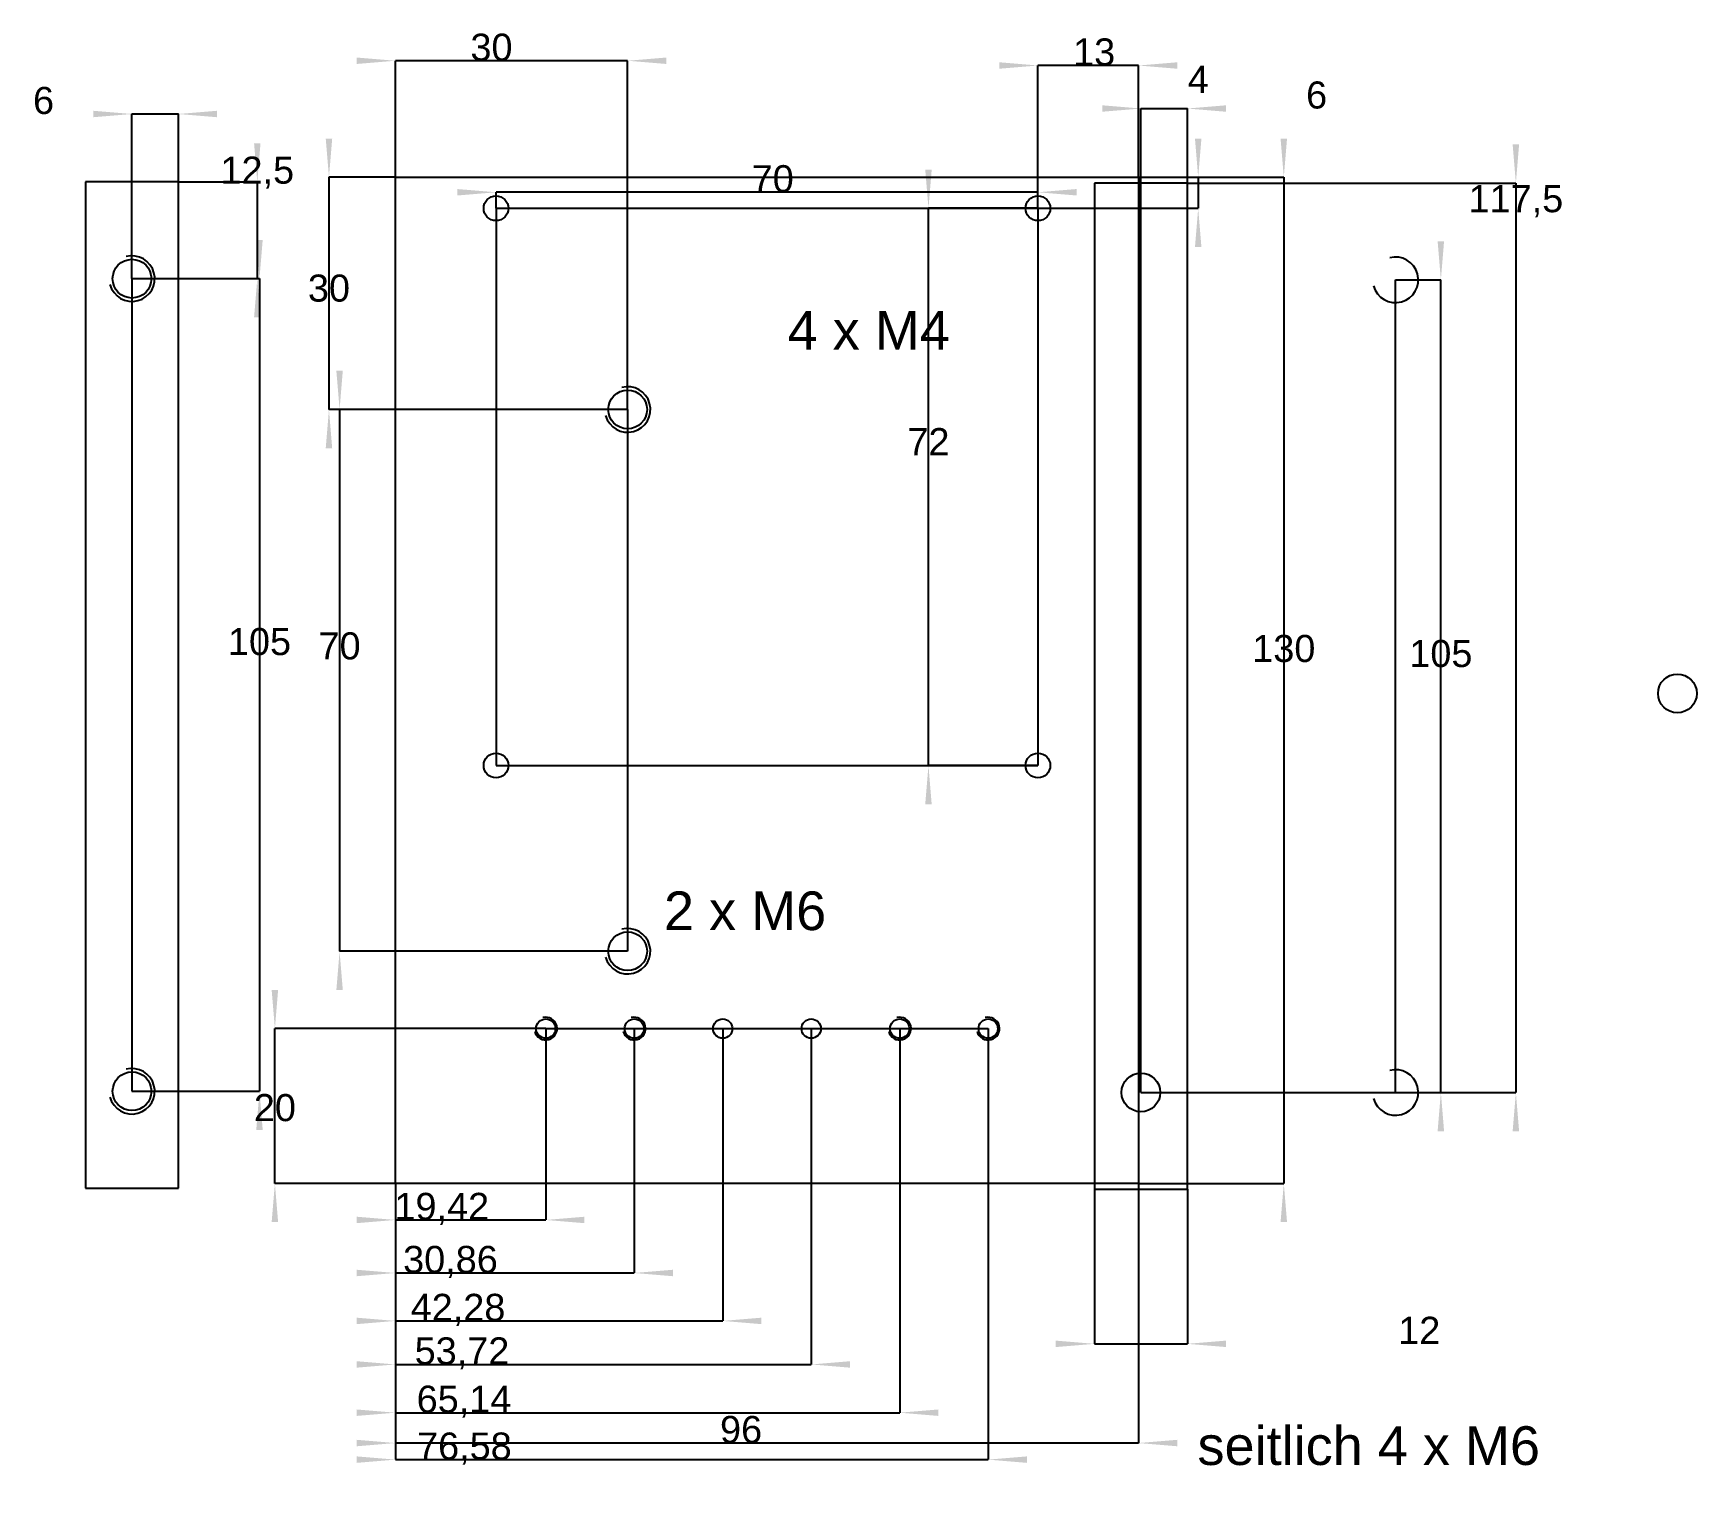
# Model space of a CAD drawing. Header units: millimetres. Extents: x 17 to 424, y 82 to 287.
# Drawn here: x 209.4 to 424.3, y 87.3 to 274.5 of the extents above; entities that cross this region are included whole.
import ezdxf
from ezdxf.enums import TextEntityAlignment as Align

# ---------------------------------------------------------------- set-up
doc = ezdxf.new("R2010")
doc.units = ezdxf.units.MM
doc.layers.get('0').update_dxf_attribs({"linetype": 'CONTINUOUS'})
for name, color, linetype in [('Annotation', 7, 'CONTINUOUS'), ('Annotation001', 7, 'CONTINUOUS'), ('Annotation002', 7, 'CONTINUOUS'), ('Dimension', 7, 'CONTINUOUS'), ('Dimension001', 7, 'CONTINUOUS'), ('Dimension002', 7, 'CONTINUOUS'), ('Dimension003', 7, 'CONTINUOUS'), ('Dimension004', 7, 'CONTINUOUS'), ('Dimension005', 7, 'CONTINUOUS'), ('Dimension006', 7, 'CONTINUOUS'), ('Dimension007', 7, 'CONTINUOUS'), ('Dimension008', 7, 'CONTINUOUS'), ('Dimension009', 7, 'CONTINUOUS'), ('Dimension010', 7, 'CONTINUOUS'), ('Dimension011', 7, 'CONTINUOUS'), ('Dimension012', 7, 'CONTINUOUS'), ('Dimension013', 7, 'CONTINUOUS'), ('Dimension014', 7, 'CONTINUOUS'), ('Dimension015', 7, 'CONTINUOUS'), ('Dimension016', 7, 'CONTINUOUS'), ('Dimension017', 7, 'CONTINUOUS'), ('Dimension022', 7, 'CONTINUOUS'), ('Dimension023', 7, 'CONTINUOUS'), ('Dimension024', 7, 'CONTINUOUS'), ('Dimension025', 7, 'CONTINUOUS'), ('Dimension026', 7, 'CONTINUOUS'), ('View', 7, 'CONTINUOUS'), ('View003', 7, 'CONTINUOUS'), ('View004', 7, 'CONTINUOUS')]:
    doc.layers.add(name, color=color, linetype=linetype)
doc.styles.get("Standard").update_dxf_attribs({"font": 'arial.ttf'})
doc.dimstyles.get("Standard").update_dxf_attribs({"dimscale": 0, "dimtxt": 2.5, "dimasz": 2.5, "dimexe": 1.25, "dimexo": 0.625, "dimtad": 1, "dimtxsty": 'STANDARD', "dimcen": 2.5, "dimazin": 3, "dimtfac": 1, "dimtmove": 0, "dimatfit": 3})

# ---------------------------------------------------------------- blocks, each defined once
blk = doc.blocks.new('*Dimension')
at = {"color": 0}
for points in [[(341.467, 104.698), (341.467, 105.532), (346.467, 105.115)], [(363.467, 104.698), (363.467, 105.532), (358.467, 105.115)]]:
    blk.add_solid(points, dxfattribs=at)
at = {"layer": 'Dimension'}
for p, q in [((346.467, 125.095), (346.467, 105.115)), ((358.467, 125.095), (358.467, 105.115)), ((346.467, 105.115), (358.467, 105.115))]:
    blk.add_line(p, q, dxfattribs=at)
blk.add_text('12', height=3.5, dxfattribs=at).set_placement((388.426, 105.115), align=Align.CENTER)
blk = doc.blocks.new('*Dimension001')
at = {"color": 0}
for points in [[(347.467, 265.151), (347.467, 264.318), (352.467, 264.734)], [(363.467, 265.151), (363.467, 264.318), (358.467, 264.734)]]:
    blk.add_solid(points, dxfattribs=at)
at = {"layer": 'Dimension001'}
for p, q in [((352.467, 137.595), (352.467, 264.734)), ((352.467, 264.734), (358.467, 264.734)), ((358.467, 255.095), (358.467, 264.734))]:
    blk.add_line(p, q, dxfattribs=at)
blk.add_text('6', height=3.5, dxfattribs=at).set_placement((375.166, 264.734), align=Align.CENTER)
blk = doc.blocks.new('*Dimension002')
at = {"color": 0}
for points in [[(334.164, 270.71), (334.164, 269.876), (339.164, 270.293)], [(357.164, 270.71), (357.164, 269.876), (352.164, 270.293)]]:
    blk.add_solid(points, dxfattribs=at)
at = {"layer": 'Dimension002'}
for p, q in [((339.164, 251.845), (339.164, 270.293)), ((352.164, 270.293), (339.164, 270.293)), ((352.164, 255.845), (352.164, 270.293))]:
    blk.add_line(p, q, dxfattribs=at)
blk.add_text('13', height=3.5, dxfattribs=at).set_placement((346.427, 270.293), align=Align.CENTER)
blk = doc.blocks.new('*Dimension003')
at = {"color": 0}
for points in [[(264.164, 254.33), (264.164, 253.497), (269.164, 253.914)], [(344.164, 254.33), (344.164, 253.497), (339.164, 253.914)]]:
    blk.add_solid(points, dxfattribs=at)
at = {"layer": 'Dimension003'}
for p, q in [((269.164, 251.845), (269.164, 253.914)), ((339.164, 253.914), (269.164, 253.914)), ((339.164, 251.845), (339.164, 253.914))]:
    blk.add_line(p, q, dxfattribs=at)
blk.add_text('70', height=3.5, dxfattribs=at).set_placement((304.905, 253.914), align=Align.CENTER)
blk = doc.blocks.new('*Dimension004')
at = {"color": 0}
for points in [[(324.608, 256.845), (325.442, 256.845), (325.025, 251.845)], [(324.608, 174.845), (325.442, 174.845), (325.025, 179.845)]]:
    blk.add_solid(points, dxfattribs=at)
at = {"layer": 'Dimension004'}
for p, q in [((339.164, 251.845), (325.025, 251.845)), ((325.025, 179.845), (325.025, 251.845)), ((339.164, 179.845), (325.025, 179.845))]:
    blk.add_line(p, q, dxfattribs=at)
blk.add_text('72', height=3.5, dxfattribs=at).set_placement((325.025, 219.942), align=Align.CENTER)
blk = doc.blocks.new('*Dimension005')
at = {"color": 0}
for points in [[(360.286, 260.845), (359.452, 260.845), (359.869, 255.845)], [(360.286, 246.845), (359.452, 246.845), (359.869, 251.845)]]:
    blk.add_solid(points, dxfattribs=at)
at = {"layer": 'Dimension005'}
for p, q in [((352.164, 255.845), (359.869, 255.845)), ((359.869, 255.845), (359.869, 251.845)), ((339.164, 251.845), (359.869, 251.845))]:
    blk.add_line(p, q, dxfattribs=at)
blk.add_text('4', height=3.5, dxfattribs=at).set_placement((359.869, 266.756), align=Align.CENTER)
blk = doc.blocks.new('*Dimension006')
at = {"color": 0}
for points in [[(251.164, 271.324), (251.164, 270.49), (256.164, 270.907)], [(291.164, 271.324), (291.164, 270.49), (286.164, 270.907)]]:
    blk.add_solid(points, dxfattribs=at)
at = {"layer": 'Dimension006'}
for p, q in [((256.164, 255.845), (256.164, 270.907)), ((286.164, 270.907), (256.164, 270.907)), ((286.164, 225.845), (286.164, 270.907))]:
    blk.add_line(p, q, dxfattribs=at)
blk.add_text('30', height=3.5, dxfattribs=at).set_placement((268.572, 270.907), align=Align.CENTER)
blk = doc.blocks.new('*Dimension007')
at = {"color": 0}
for points in [[(247.162, 260.845), (247.996, 260.845), (247.579, 255.845)], [(247.162, 220.845), (247.996, 220.845), (247.579, 225.845)]]:
    blk.add_solid(points, dxfattribs=at)
at = {"layer": 'Dimension007'}
for p, q in [((256.164, 255.845), (247.579, 255.845)), ((247.579, 255.845), (247.579, 225.845)), ((286.164, 225.845), (247.579, 225.845))]:
    blk.add_line(p, q, dxfattribs=at)
blk.add_text('30', height=3.5, dxfattribs=at).set_placement((247.579, 239.781), align=Align.CENTER)
blk = doc.blocks.new('*Dimension008')
at = {"color": 0}
for points in [[(248.534, 230.845), (249.367, 230.845), (248.951, 225.845)], [(248.534, 150.845), (249.367, 150.845), (248.951, 155.845)]]:
    blk.add_solid(points, dxfattribs=at)
at = {"layer": 'Dimension008'}
for p, q in [((286.164, 225.845), (248.951, 225.845)), ((248.951, 225.845), (248.951, 155.845)), ((286.164, 155.845), (248.951, 155.845))]:
    blk.add_line(p, q, dxfattribs=at)
blk.add_text('70', height=3.5, dxfattribs=at).set_placement((248.951, 193.553), align=Align.CENTER)
blk = doc.blocks.new('*Dimension009')
at = {"color": 0}
for points in [[(251.164, 120.707), (251.164, 121.54), (256.164, 121.123)], [(280.589, 120.707), (280.589, 121.54), (275.589, 121.123)]]:
    blk.add_solid(points, dxfattribs=at)
at = {"layer": 'Dimension009'}
for p, q in [((275.589, 145.845), (275.589, 121.123)), ((256.164, 125.845), (256.164, 121.123)), ((256.164, 121.123), (275.589, 121.123))]:
    blk.add_line(p, q, dxfattribs=at)
blk.add_text('19,42', height=3.5, dxfattribs=at).set_placement((262.153, 121.123), align=Align.CENTER)
blk = doc.blocks.new('*Dimension010')
at = {"color": 0}
for points in [[(251.164, 113.853), (251.164, 114.687), (256.164, 114.27)], [(292.019, 113.853), (292.019, 114.687), (287.019, 114.27)]]:
    blk.add_solid(points, dxfattribs=at)
at = {"layer": 'Dimension010'}
for p, q in [((287.019, 145.845), (287.019, 114.27)), ((256.164, 125.845), (256.164, 114.27)), ((256.164, 114.27), (287.019, 114.27))]:
    blk.add_line(p, q, dxfattribs=at)
blk.add_text('30,86', height=3.5, dxfattribs=at).set_placement((263.276, 114.27), align=Align.CENTER)
blk = doc.blocks.new('*Dimension011')
at = {"color": 0}
for points in [[(251.164, 107.661), (251.164, 108.494), (256.164, 108.077)], [(303.449, 107.661), (303.449, 108.494), (298.449, 108.077)]]:
    blk.add_solid(points, dxfattribs=at)
at = {"layer": 'Dimension011'}
for p, q in [((298.449, 145.845), (298.449, 108.077)), ((256.164, 125.845), (256.164, 108.077)), ((256.164, 108.077), (298.449, 108.077))]:
    blk.add_line(p, q, dxfattribs=at)
blk.add_text('42,28', height=3.5, dxfattribs=at).set_placement((264.251, 108.077), align=Align.CENTER)
blk = doc.blocks.new('*Dimension012')
at = {"color": 0}
for points in [[(251.164, 102.036), (251.164, 102.869), (256.164, 102.453)], [(314.879, 102.036), (314.879, 102.869), (309.879, 102.453)]]:
    blk.add_solid(points, dxfattribs=at)
at = {"layer": 'Dimension012'}
for p, q in [((309.879, 145.845), (309.879, 102.453)), ((256.164, 125.845), (256.164, 102.453)), ((256.164, 102.453), (309.879, 102.453))]:
    blk.add_line(p, q, dxfattribs=at)
blk.add_text('53,72', height=3.5, dxfattribs=at).set_placement((264.763, 102.453), align=Align.CENTER)
blk = doc.blocks.new('*Dimension013')
at = {"color": 0}
for points in [[(251.164, 95.8004), (251.164, 96.6338), (256.164, 96.2171)], [(326.309, 95.8004), (326.309, 96.6338), (321.309, 96.2171)]]:
    blk.add_solid(points, dxfattribs=at)
at = {"layer": 'Dimension013'}
for p, q in [((321.309, 145.845), (321.309, 96.2171)), ((256.164, 125.845), (256.164, 96.2171)), ((256.164, 96.2171), (321.309, 96.2171))]:
    blk.add_line(p, q, dxfattribs=at)
blk.add_text('65,14', height=3.5, dxfattribs=at).set_placement((265.024, 96.2171), align=Align.CENTER)
blk = doc.blocks.new('*Dimension014')
at = {"color": 0}
for points in [[(251.164, 89.7376), (251.164, 90.571), (256.164, 90.1543)], [(337.739, 89.7376), (337.739, 90.571), (332.739, 90.1543)]]:
    blk.add_solid(points, dxfattribs=at)
at = {"layer": 'Dimension014'}
for p, q in [((332.739, 145.845), (332.739, 90.1543)), ((256.164, 125.845), (256.164, 90.1543)), ((256.164, 90.1543), (332.739, 90.1543))]:
    blk.add_line(p, q, dxfattribs=at)
blk.add_text('76,58', height=3.5, dxfattribs=at).set_placement((265.074, 90.1543), align=Align.CENTER)
blk = doc.blocks.new('*Dimension015')
at = {"color": 0}
for points in [[(240.177, 150.845), (241.01, 150.845), (240.593, 145.845)], [(240.177, 120.845), (241.01, 120.845), (240.593, 125.845)]]:
    blk.add_solid(points, dxfattribs=at)
at = {"layer": 'Dimension015'}
for p, q in [((275.589, 145.845), (240.593, 145.845)), ((240.593, 125.845), (240.593, 145.845)), ((256.164, 125.845), (240.593, 125.845))]:
    blk.add_line(p, q, dxfattribs=at)
blk.add_text('20', height=3.5, dxfattribs=at).set_placement((240.593, 133.89), align=Align.CENTER)
blk = doc.blocks.new('*Dimension016')
at = {"color": 0}
for points in [[(251.164, 91.8798), (251.164, 92.7132), (256.164, 92.2965)], [(357.164, 91.8798), (357.164, 92.7132), (352.164, 92.2965)]]:
    blk.add_solid(points, dxfattribs=at)
at = {"layer": 'Dimension016'}
for p, q in [((256.164, 125.845), (256.164, 92.2965)), ((352.164, 125.845), (352.164, 92.2965)), ((352.164, 92.2965), (256.164, 92.2965))]:
    blk.add_line(p, q, dxfattribs=at)
blk.add_text('96', height=3.5, dxfattribs=at).set_placement((300.816, 92.2965), align=Align.CENTER)
blk = doc.blocks.new('*Dimension017')
at = {"color": 0}
for points in [[(371.345, 260.845), (370.511, 260.845), (370.928, 255.845)], [(371.345, 120.845), (370.511, 120.845), (370.928, 125.845)]]:
    blk.add_solid(points, dxfattribs=at)
at = {"layer": 'Dimension017'}
for p, q in [((352.164, 255.845), (370.928, 255.845)), ((370.928, 255.845), (370.928, 125.845)), ((352.164, 125.845), (370.928, 125.845))]:
    blk.add_line(p, q, dxfattribs=at)
blk.add_text('130', height=3.5, dxfattribs=at).set_placement((370.928, 193.217), align=Align.CENTER)
blk = doc.blocks.new('*Dimension022')
at = {"color": 0}
for points in [[(401.326, 260.095), (400.493, 260.095), (400.909, 255.095)], [(401.326, 132.595), (400.493, 132.595), (400.909, 137.595)]]:
    blk.add_solid(points, dxfattribs=at)
at = {"layer": 'Dimension022'}
for p, q in [((358.467, 255.095), (400.909, 255.095)), ((400.909, 255.095), (400.909, 137.595)), ((352.467, 137.595), (400.909, 137.595))]:
    blk.add_line(p, q, dxfattribs=at)
blk.add_text('117,5', height=3.5, dxfattribs=at).set_placement((400.909, 251.336), align=Align.CENTER)
blk = doc.blocks.new('*Dimension023')
at = {"color": 0}
for points in [[(391.634, 247.595), (390.801, 247.595), (391.218, 242.595)], [(391.634, 132.595), (390.801, 132.595), (391.218, 137.595)]]:
    blk.add_solid(points, dxfattribs=at)
at = {"layer": 'Dimension023'}
for p, q in [((385.369, 242.595), (391.218, 242.595)), ((391.218, 137.595), (391.218, 242.595)), ((385.369, 137.595), (391.218, 137.595))]:
    blk.add_line(p, q, dxfattribs=at)
blk.add_text('105', height=3.5, dxfattribs=at).set_placement((391.218, 192.566), align=Align.CENTER)
blk = doc.blocks.new('*Dimension024')
at = {"color": 0}
for points in [[(217.133, 264.444), (217.133, 263.61), (222.133, 264.027)], [(233.133, 264.444), (233.133, 263.61), (228.133, 264.027)]]:
    blk.add_solid(points, dxfattribs=at)
at = {"layer": 'Dimension024'}
for p, q in [((222.133, 242.75), (222.133, 264.027)), ((222.133, 264.027), (228.133, 264.027)), ((228.133, 255.25), (228.133, 264.027))]:
    blk.add_line(p, q, dxfattribs=at)
blk.add_text('6', height=3.5, dxfattribs=at).set_placement((210.705, 264.027), align=Align.CENTER)
blk = doc.blocks.new('*Dimension025')
at = {"color": 0}
for points in [[(238.737, 260.25), (237.904, 260.25), (238.32, 255.25)], [(238.737, 237.75), (237.904, 237.75), (238.32, 242.75)]]:
    blk.add_solid(points, dxfattribs=at)
at = {"layer": 'Dimension025'}
for p, q in [((228.133, 255.25), (238.32, 255.25)), ((238.32, 255.25), (238.32, 242.75)), ((222.133, 242.75), (238.32, 242.75))]:
    blk.add_line(p, q, dxfattribs=at)
blk.add_text('12,5', height=3.5, dxfattribs=at).set_placement((238.32, 255.024), align=Align.CENTER)
blk = doc.blocks.new('*Dimension026')
at = {"color": 0}
for points in [[(239.02, 247.75), (238.186, 247.75), (238.603, 242.75)], [(239.02, 132.75), (238.186, 132.75), (238.603, 137.75)]]:
    blk.add_solid(points, dxfattribs=at)
at = {"layer": 'Dimension026'}
for p, q in [((222.133, 242.75), (238.603, 242.75)), ((238.603, 242.75), (238.603, 137.75)), ((222.133, 137.75), (238.603, 137.75))]:
    blk.add_line(p, q, dxfattribs=at)
blk.add_text('105', height=3.5, dxfattribs=at).set_placement((238.603, 194.11), align=Align.CENTER)

msp = doc.modelspace()

# ---------------------------------------------------------------- linework, layer by layer
at = {"layer": 'View'}
for p, q in [((256.164, 125.845), (256.164, 255.845)), ((256.164, 255.845), (352.164, 255.845)), ((352.164, 255.845), (352.164, 125.845)), ((269.164, 251.845), (269.164, 179.845)), ((269.164, 251.845), (339.164, 251.845)), ((339.164, 251.845), (339.164, 179.845)), ((286.164, 225.845), (286.164, 155.845)), ((269.164, 179.845), (339.164, 179.845)), ((275.584, 145.845), (332.744, 145.845)), ((352.164, 125.845), (256.164, 125.845))]:
    msp.add_line(p, q, dxfattribs=at)
for centre, radius in [((269.164, 251.845), 1.6), ((339.164, 251.845), 1.6), ((286.164, 225.845), 2.5), ((269.164, 179.845), 1.6), ((339.164, 179.845), 1.6), ((286.164, 155.845), 2.5), ((275.589, 145.845), 1.25), ((287.019, 145.845), 1.25), ((298.449, 145.845), 1.25), ((309.879, 145.845), 1.25), ((321.309, 145.845), 1.25), ((332.739, 145.845), 1.25)]:
    msp.add_circle(centre, radius, dxfattribs=at)
for centre, radius in [((286.164, 225.845), 2.9425), ((286.164, 155.845), 2.9425), ((275.589, 145.845), 1.4712), ((287.019, 145.845), 1.4712), ((321.309, 145.845), 1.4712), ((332.739, 145.845), 1.4712)]:
    msp.add_arc(centre, radius, -165, 105, dxfattribs=at)
at = {"layer": 'View003'}
for p, q in [((346.467, 255.095), (346.467, 125.095)), ((358.467, 255.095), (346.467, 255.095)), ((358.467, 125.095), (358.467, 255.095)), ((385.369, 137.595), (385.369, 242.595)), ((346.467, 125.095), (358.467, 125.095))]:
    msp.add_line(p, q, dxfattribs=at)
for centre in [(421.772, 189.152), (352.467, 137.595)]:
    msp.add_circle(centre, 2.5, dxfattribs=at)
for centre in [(385.369, 242.595), (385.369, 137.595)]:
    msp.add_arc(centre, 2.9425, -165, 105, dxfattribs=at)
at = {"layer": 'View004'}
for p, q in [((216.133, 255.25), (216.133, 125.25)), ((228.133, 255.25), (216.133, 255.25)), ((228.133, 125.25), (228.133, 255.25)), ((222.133, 242.75), (222.133, 137.75)), ((216.133, 125.25), (228.133, 125.25))]:
    msp.add_line(p, q, dxfattribs=at)
for centre in [(222.133, 242.75), (222.133, 137.75)]:
    msp.add_circle(centre, 2.5, dxfattribs=at)
for centre in [(222.133, 242.75), (222.133, 137.75)]:
    msp.add_arc(centre, 2.9425, -165, 105, dxfattribs=at)

# ---------------------------------------------------------------- texts
at = {"layer": 'Annotation'}
msp.add_text('4 x M4', height=5, dxfattribs=at).set_placement((317.309, 233.583), align=Align.CENTER)
at = {"layer": 'Annotation001'}
msp.add_text('2 x M6', height=5, dxfattribs=at).set_placement((301.334, 158.571), align=Align.CENTER)
at = {"layer": 'Annotation002'}
msp.add_text('seitlich 4 x M6', height=5, dxfattribs=at).set_placement((381.903, 89.4626), align=Align.CENTER)

# ---------------------------------------------------------------- dimensions: what is measured, and where the dimension line sits
at = {"layer": 'Dimension'}
dim = msp.add_linear_dim(base=(388.426, 105.115), p1=(346.467, 125.095), p2=(358.467, 125.095), text='12', dimstyle='STANDARD', dxfattribs=at)
dim.commit()
dim.dimension.update_dxf_attribs({"geometry": '*Dimension', "text_midpoint": (388.426, 110.115)})
at = {"layer": 'Dimension001'}
dim = msp.add_linear_dim(base=(375.166, 264.734), p1=(352.467, 137.595), p2=(358.467, 255.095), text='6', dimstyle='STANDARD', dxfattribs=at)
dim.commit()
dim.dimension.update_dxf_attribs({"geometry": '*Dimension001', "text_midpoint": (380.16, 264.989)})
at = {"layer": 'Dimension002'}
dim = msp.add_linear_dim(base=(346.427, 270.293), p1=(352.164, 255.845), p2=(339.164, 251.845), text='13', dimstyle='STANDARD', dxfattribs=at)
dim.commit()
dim.dimension.update_dxf_attribs({"geometry": '*Dimension002', "text_midpoint": (344.956, 265.514)})
at = {"layer": 'Dimension003'}
dim = msp.add_linear_dim(base=(304.905, 253.914), p1=(339.164, 251.845), p2=(269.164, 251.845), text='70', dimstyle='STANDARD', dxfattribs=at)
dim.commit()
dim.dimension.update_dxf_attribs({"geometry": '*Dimension003', "text_midpoint": (304.905, 248.914)})
at = {"layer": 'Dimension004'}
dim = msp.add_linear_dim(base=(325.025, 219.942), p1=(339.164, 179.845), p2=(339.164, 251.845), angle=90, text='72', dimstyle='STANDARD', dxfattribs=at)
dim.commit()
dim.dimension.update_dxf_attribs({"geometry": '*Dimension004', "text_midpoint": (330.025, 219.942)})
at = {"layer": 'Dimension005'}
dim = msp.add_linear_dim(base=(359.869, 266.756), p1=(352.164, 255.845), p2=(339.164, 251.845), angle=90, text='4', dimstyle='STANDARD', dxfattribs=at)
dim.commit()
dim.dimension.update_dxf_attribs({"geometry": '*Dimension005', "text_midpoint": (358.399, 261.977)})
at = {"layer": 'Dimension006'}
dim = msp.add_linear_dim(base=(268.572, 270.907), p1=(286.164, 225.845), p2=(256.164, 255.845), text='30', dimstyle='STANDARD', dxfattribs=at)
dim.commit()
dim.dimension.update_dxf_attribs({"geometry": '*Dimension006', "text_midpoint": (272.107, 267.371)})
at = {"layer": 'Dimension007'}
dim = msp.add_linear_dim(base=(247.579, 239.781), p1=(256.164, 255.845), p2=(286.164, 225.845), angle=90, text='30', dimstyle='STANDARD', dxfattribs=at)
dim.commit()
dim.dimension.update_dxf_attribs({"geometry": '*Dimension007', "text_midpoint": (244.044, 243.317)})
at = {"layer": 'Dimension008'}
dim = msp.add_linear_dim(base=(248.951, 193.553), p1=(286.164, 225.845), p2=(286.164, 155.845), angle=90, text='70', dimstyle='STANDARD', dxfattribs=at)
dim.commit()
dim.dimension.update_dxf_attribs({"geometry": '*Dimension008', "text_midpoint": (243.951, 193.553)})
at = {"layer": 'Dimension009'}
dim = msp.add_linear_dim(base=(262.153, 121.123), p1=(256.164, 125.845), p2=(275.589, 145.845), text='19,42', dimstyle='STANDARD', dxfattribs=at)
dim.commit()
dim.dimension.update_dxf_attribs({"geometry": '*Dimension009', "text_midpoint": (265.74, 124.607)})
at = {"layer": 'Dimension010'}
dim = msp.add_linear_dim(base=(263.276, 114.27), p1=(256.164, 125.845), p2=(287.019, 145.845), text='30,86', dimstyle='STANDARD', dxfattribs=at)
dim.commit()
dim.dimension.update_dxf_attribs({"geometry": '*Dimension010', "text_midpoint": (265.996, 118.466)})
at = {"layer": 'Dimension011'}
dim = msp.add_linear_dim(base=(264.251, 108.077), p1=(256.164, 125.845), p2=(298.449, 145.845), text='42,28', dimstyle='STANDARD', dxfattribs=at)
dim.commit()
dim.dimension.update_dxf_attribs({"geometry": '*Dimension011', "text_midpoint": (266.388, 112.597)})
at = {"layer": 'Dimension012'}
dim = msp.add_linear_dim(base=(264.763, 102.453), p1=(256.164, 125.845), p2=(309.879, 145.845), text='53,72', dimstyle='STANDARD', dxfattribs=at)
dim.commit()
dim.dimension.update_dxf_attribs({"geometry": '*Dimension012', "text_midpoint": (266.508, 107.138)})
at = {"layer": 'Dimension013'}
dim = msp.add_linear_dim(base=(265.024, 96.2171), p1=(256.164, 125.845), p2=(321.309, 145.845), text='65,14', dimstyle='STANDARD', dxfattribs=at)
dim.commit()
dim.dimension.update_dxf_attribs({"geometry": '*Dimension013', "text_midpoint": (266.491, 100.997)})
at = {"layer": 'Dimension014'}
dim = msp.add_linear_dim(base=(265.074, 90.1543), p1=(256.164, 125.845), p2=(332.739, 145.845), text='76,58', dimstyle='STANDARD', dxfattribs=at)
dim.commit()
dim.dimension.update_dxf_attribs({"geometry": '*Dimension014', "text_midpoint": (266.338, 94.992)})
at = {"layer": 'Dimension015'}
dim = msp.add_linear_dim(base=(240.593, 133.89), p1=(256.164, 125.845), p2=(275.589, 145.845), angle=90, text='20', dimstyle='STANDARD', dxfattribs=at)
dim.commit()
dim.dimension.update_dxf_attribs({"geometry": '*Dimension015', "text_midpoint": (244.18, 137.374)})
at = {"layer": 'Dimension016'}
dim = msp.add_linear_dim(base=(300.816, 92.2965), p1=(352.164, 125.845), p2=(256.164, 125.845), text='96', dimstyle='STANDARD', dxfattribs=at)
dim.commit()
dim.dimension.update_dxf_attribs({"geometry": '*Dimension016', "text_midpoint": (300.816, 87.2965)})
at = {"layer": 'Dimension017'}
dim = msp.add_linear_dim(base=(370.928, 193.217), p1=(352.164, 255.845), p2=(352.164, 125.845), angle=90, text='130', dimstyle='STANDARD', dxfattribs=at)
dim.commit()
dim.dimension.update_dxf_attribs({"geometry": '*Dimension017', "text_midpoint": (365.928, 193.217)})
at = {"layer": 'Dimension022'}
dim = msp.add_linear_dim(base=(400.909, 251.336), p1=(358.467, 255.095), p2=(352.467, 137.595), angle=90, text='117,5', dimstyle='STANDARD', dxfattribs=at)
dim.commit()
dim.dimension.update_dxf_attribs({"geometry": '*Dimension022', "text_midpoint": (395.916, 251.081)})
at = {"layer": 'Dimension023'}
dim = msp.add_linear_dim(base=(391.218, 192.566), p1=(385.369, 137.595), p2=(385.369, 242.595), angle=90, text='105', dimstyle='STANDARD', dxfattribs=at)
dim.commit()
dim.dimension.update_dxf_attribs({"geometry": '*Dimension023', "text_midpoint": (396.218, 192.566)})
at = {"layer": 'Dimension024'}
dim = msp.add_linear_dim(base=(210.705, 264.027), p1=(222.133, 242.75), p2=(228.133, 255.25), text='6', dimstyle='STANDARD', dxfattribs=at)
dim.commit()
dim.dimension.update_dxf_attribs({"geometry": '*Dimension024', "text_midpoint": (215.213, 266.191)})
at = {"layer": 'Dimension025'}
dim = msp.add_linear_dim(base=(238.32, 255.024), p1=(228.133, 255.25), p2=(222.133, 242.75), angle=90, text='12,5', dimstyle='STANDARD', dxfattribs=at)
dim.commit()
dim.dimension.update_dxf_attribs({"geometry": '*Dimension025', "text_midpoint": (233.813, 252.86)})
at = {"layer": 'Dimension026'}
dim = msp.add_linear_dim(base=(238.603, 194.11), p1=(222.133, 242.75), p2=(222.133, 137.75), angle=90, text='105', dimstyle='STANDARD', dxfattribs=at)
dim.commit()
dim.dimension.update_dxf_attribs({"geometry": '*Dimension026', "text_midpoint": (233.603, 194.11)})

doc.saveas('drawing.dxf')
